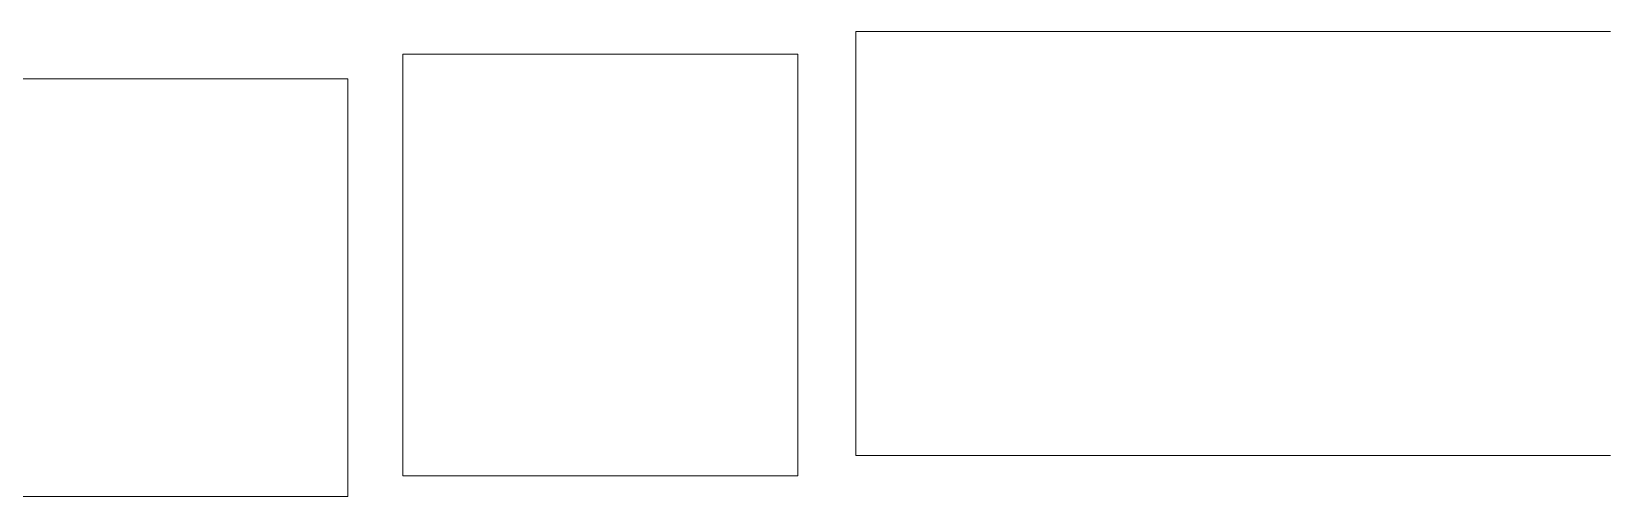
# Model space of a CAD drawing. Header units: metres. Extents: x -1161 to -1080, y 3 to 563.
# Drawn here: x -1101.39 to -1090.84, y 519.7 to 522.81 of the extents above; entities that cross this region are included whole.
import ezdxf

# ---------------------------------------------------------------- set-up
doc = ezdxf.new("R2010")
doc.units = ezdxf.units.M
doc.layers.add('A-DETL', color=7, linetype='Continuous', lineweight=13)

msp = doc.modelspace()

# ---------------------------------------------------------------- linework, layer by layer
at = {"layer": 'A-DETL', "color": 7, "lineweight": 9, "true_color": 0xffffff}
for p, q in [((-1090.8407, 522.8116), (-1095.8847, 522.8116)), ((-1095.8847, 522.8116), (-1095.8847, 519.9774)), ((-1096.2717, 522.6603), (-1098.9114, 522.6603)), ((-1098.9114, 522.6603), (-1098.9114, 519.8424)), ((-1096.2717, 519.8424), (-1096.2717, 522.6603)), ((-1099.2804, 522.4959), (-1101.8666, 522.4959)), ((-1099.2804, 519.7036), (-1099.2804, 522.4959)), ((-1095.8847, 519.9774), (-1090.8407, 519.9774)), ((-1098.9114, 519.8424), (-1096.2717, 519.8424)), ((-1101.8666, 519.7036), (-1099.2804, 519.7036))]:
    msp.add_line(p, q, dxfattribs=at)

doc.saveas('drawing.dxf')
